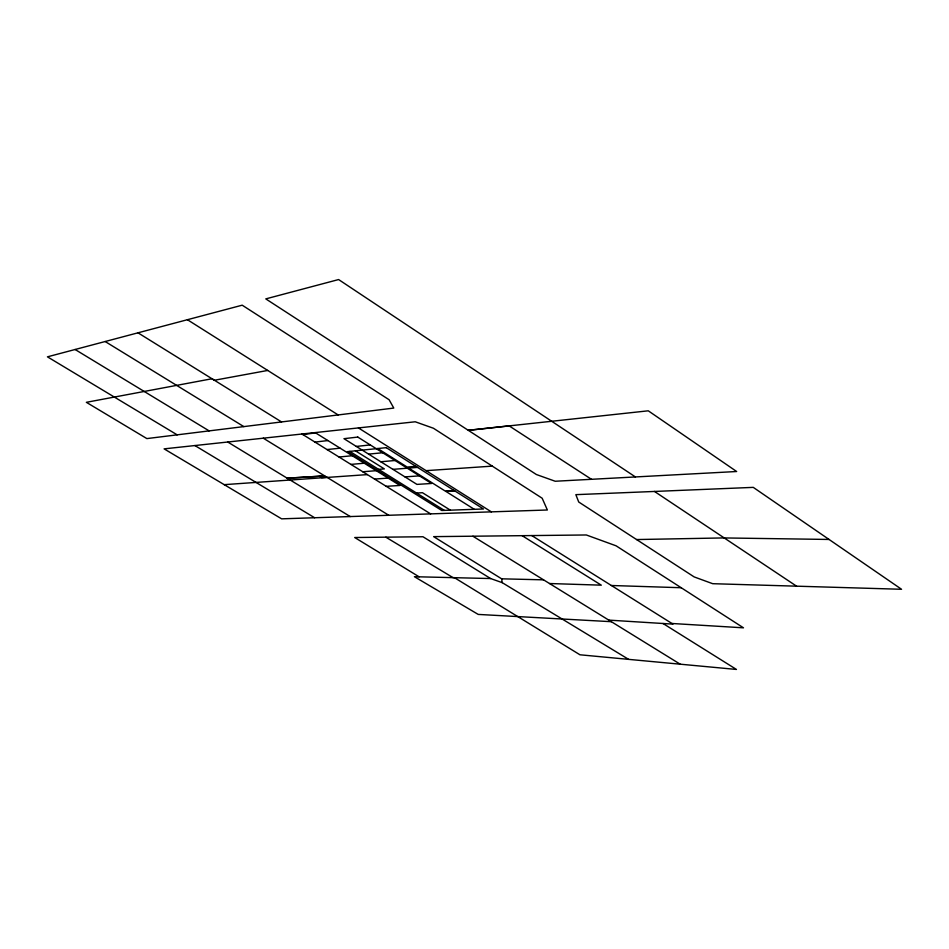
<?xml version="1.0" encoding="UTF-8"?>
<svg xmlns="http://www.w3.org/2000/svg" width="949" height="949" viewBox="0 0 949 949"><rect width="100%" height="100%" fill="white"/><g stroke="black" fill="none" stroke-linecap="round" stroke-linejoin="round"><path stroke-width="1.42" d="M105.161 341.521L47.45 356.836L177.166 434.844L393.776 408.07L389.114 399.743L242.197 305.187L105.161 341.521L243.81 426.599M267.725 370.442L214.415 380.252L138.008 332.826M302.814 434.535L315.637 432.91L399.956 485.461L386.243 486.327M177.166 434.844L146.87 438.592L86.359 402.317L211.995 378.746L281.556 421.937M314.961 442.08L327.915 440.561M263.288 438.189L415.247 421.783L433.444 428.248L542.164 498.225L547.371 509.993L281.639 518.842L164.106 448.865L263.288 438.189L388.782 515.271M327.025 449.565L340.11 448.165M356.326 446.421L370.276 444.927M339.018 457.015L352.233 455.722M368.603 454.12L382.696 452.744M350.928 464.405L364.274 463.219M380.81 461.76L395.033 460.502M378.604 469.364L384.345 468.901L355.424 450.822M415.899 466.339L407.157 467.05L377.726 448.533M362.767 471.76L376.243 470.68M392.933 469.352L407.287 468.201M417.548 467.382L408.711 468.094L445.045 490.953L454.12 490.455M224.237 484.654L367.37 474.607M374.547 479.067L388.141 478.094M404.974 476.896L419.458 475.864M426.101 470.657L492.27 466.125M327.014 477.335L321.735 477.667L319.422 476.244L287.203 478.201L350.252 516.564M287.203 478.201L324.748 475.935L319.422 476.244M635.415 476.944L555.212 481.25L536.387 474.524L265.791 298.888L338.603 279.552L635.415 476.944L736.649 471.511L648.274 410.81L468.284 430.312L509.162 425.899L591.512 479.328M416.552 493.041L422.459 492.721L450.384 510.171M454.903 490.953L445.911 491.44L474.31 509.316M654.49 491.452L753.269 487.371L901.55 589.282L712.687 583.694L694.17 576.921L578.724 502.009L575.853 494.654L654.49 491.452L796.567 586.174M636.577 539.554L723.529 537.929L829.046 539.459M419.138 576.826L354.701 537.514L422.981 536.754L490.597 578.546L502.211 582.65L628.629 659.365L736.448 669.448L663.019 623.505M543.552 579.839L501.641 578.819L433.634 536.636L586.328 534.975L616.091 545.817L743.482 627.823L671.951 623.481M490.597 578.546L453.076 577.656L385.84 537.181M549.554 583.528L601.298 585.165L522.116 535.663M611.381 585.497L681.192 587.728M611.346 621.69L478.225 614.418L414.405 576.707L454.441 577.68L579.958 654.786L628.629 659.365M608.807 620.124L672.971 624.122L531.737 535.556M194.901 445.544L314.641 517.751M75.101 349.493L209.148 430.893M227.713 442.009L289.836 479.803M472.887 536.221L680.184 664.181M301.936 433.99L430.632 513.884M349.813 451.392L444.357 510.384M187.416 319.706L338.141 414.927M358.414 427.916L491.368 511.867M501.641 578.819L502.211 582.65M357.785 437.074L343.965 438.687L416.943 484.393L431.558 483.48L357.785 437.074M386.267 447.655L347.405 451.641L441.771 510.479L483.468 508.984L386.267 447.655"/></g></svg>
